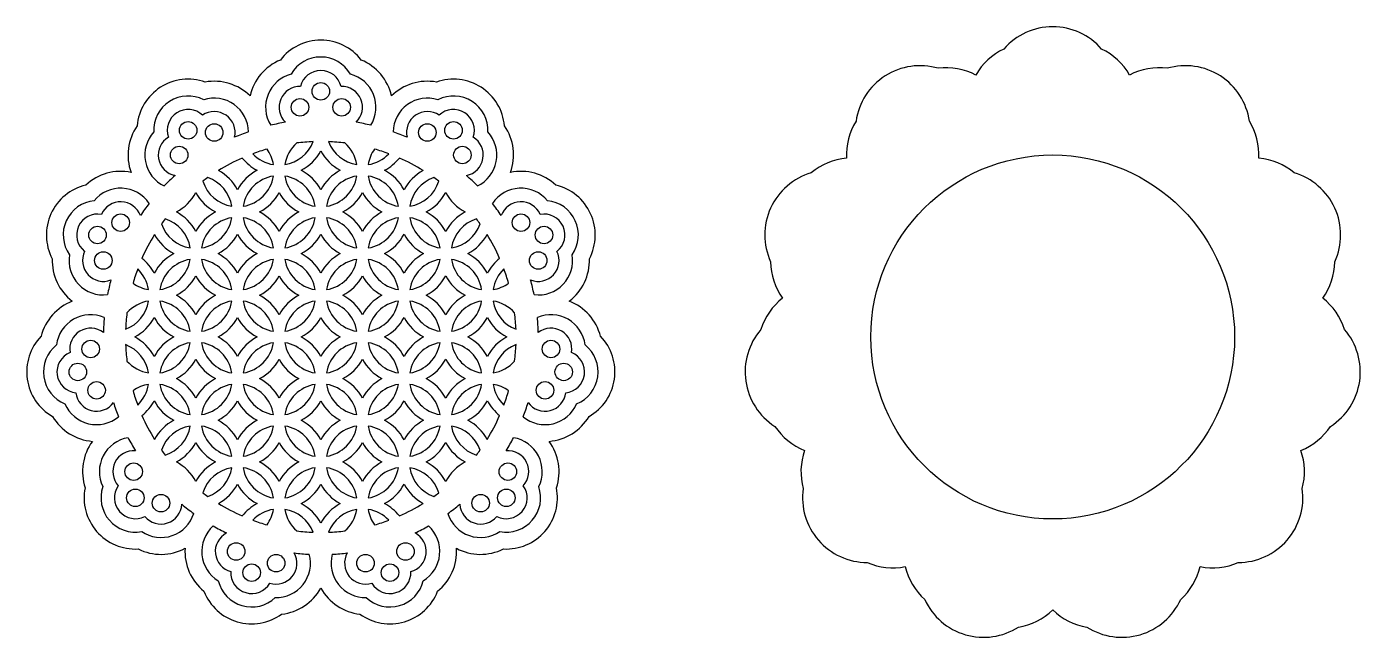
# Model space of a CAD drawing. Extents: x -982 to -411, y -383 to -136.
# Drawn here: x -762.7 to -564.7, y -382.6 to -292 of the extents above; entities that cross this region are included whole.
import ezdxf

# ---------------------------------------------------------------- set-up
doc = ezdxf.new("R2010")
doc.units = 0
doc.layers.get('0').update_dxf_attribs({"linetype": 'CONTINUOUS'})

msp = doc.modelspace()

# ---------------------------------------------------------------- linework, layer by layer
for centre, radius in [((-719.04292, -301.638055), 1.3), ((-722.134661, -304.000685), 1.3), ((-715.951178, -304.000685), 1.3), ((-738.741812, -307.422171), 1.3), ((-734.863539, -307.73822), 1.3), ((-703.2223, -307.73822), 1.3), ((-699.344028, -307.422171), 1.3), ((-740.065416, -311.081264), 1.3), ((-698.020423, -311.081264), 1.3), ((-610.386206, -338.074245), 27), ((-748.752965, -321.107229), 1.3), ((-689.332874, -321.107229), 1.3), ((-752.186445, -322.938105), 1.3), ((-685.899395, -322.938105), 1.3), ((-751.321677, -326.731924), 1.3), ((-686.764162, -326.731924), 1.3), ((-753.209661, -339.863146), 1.3), ((-684.876178, -339.863146), 1.3), ((-755.108243, -343.259656), 1.3), ((-682.977597, -343.259656), 1.3), ((-752.32966, -345.983691), 1.3), ((-685.756179, -345.983691), 1.3), ((-746.818659, -358.0511), 1.3), ((-691.26718, -358.0511), 1.3), ((-746.579555, -361.934876), 1.3), ((-742.769338, -362.724265), 1.3), ((-695.316501, -362.724265), 1.3), ((-691.506284, -361.934876), 1.3), ((-731.609056, -369.896543), 1.3), ((-706.476784, -369.896543), 1.3), ((-729.308181, -373.034515), 1.3), ((-725.676046, -371.638632), 1.3), ((-712.409793, -371.638632), 1.3), ((-708.777658, -373.034515), 1.3)]:
    msp.add_circle(centre, radius)
for centre, radius, start, end in [((-610.386206, -301.638055), 9.6, 40.921136, 139.078864), ((-719.04292, -301.638055), 7.6, 37.78129, 142.21871), ((-719.04292, -301.638055), 5.1, 30.188272, 149.811728), ((-613.477948, -304.000685), 9.6, 115.693411, 150.06905), ((-607.294464, -304.000685), 9.6, 29.93095, 64.306589), ((-722.134661, -304.000685), 7.6, 112.553565, 167.146938), ((-719.04292, -301.638055), 3.1, 13.740475, 166.259525), ((-715.951178, -304.000685), 7.6, 12.853062, 67.446435), ((-630.085098, -307.422171), 9.6, 73.648409, 171.806137), ((-626.206825, -307.73822), 9.6, 62.658223, 97.033862), ((-594.565587, -307.73822), 9.6, 82.966138, 117.341777), ((-590.687314, -307.422171), 9.6, 8.193863, 106.351591), ((-738.741812, -307.422171), 7.6, 70.508563, 174.945983), ((-734.863539, -307.73822), 7.6, 45.580335, 100.173708), ((-722.134661, -304.000685), 5.1, 104.960547, 211.474611), ((-722.134661, -304.000685), 3.1, 88.51275, 225.828241), ((-715.951178, -304.000685), 3.1, 314.171759, 91.48725), ((-715.951178, -304.000685), 5.1, 328.525389, 75.039453), ((-703.2223, -307.73822), 7.6, 79.826292, 134.419665), ((-699.344028, -307.422171), 7.6, 5.054017, 109.491437), ((-738.741812, -307.422171), 5.1, 62.915545, 182.539), ((-734.863539, -307.73822), 5.1, 1.252661, 107.766726), ((-703.2223, -307.73822), 5.1, 72.233274, 178.747339), ((-699.344028, -307.422171), 5.1, 357.461, 117.084455), ((-738.741812, -307.422171), 3.1, 46.467748, 198.986797), ((-734.863539, -307.73822), 3.1, 346.899032, 124.214523), ((-703.2223, -307.73822), 3.1, 55.785477, 193.100968), ((-699.344028, -307.422171), 3.1, 341.013203, 133.532252), ((-740.065416, -311.081264), 7.6, 145.280837, 199.87421), ((-719.04292, -338.074245), 32.280167, 99.363424, 103.327986), ((-719.04292, -338.074245), 32.280167, 76.672014, 80.636576), ((-698.020423, -311.081264), 7.6, 340.12579, 34.719163), ((-631.408702, -311.081264), 9.6, 148.420683, 182.796323), ((-589.363709, -311.081264), 9.6, 357.203677, 31.579317), ((-740.065416, -311.081264), 5.1, 137.68782, 244.201884), ((-740.065416, -311.081264), 3.1, 121.240023, 258.555513), ((-719.04292, -338.074245), 32.280167, 109.399287, 113.363849), ((-719.04292, -338.074245), 32.280167, 66.636151, 70.600713), ((-698.020423, -311.081264), 3.1, 281.444487, 58.759977), ((-698.020423, -311.081264), 5.1, 295.798116, 42.31218), ((-719.04292, -338.074245), 29, 105.972198, 110.36938), ((-731.406368, -313.347349), 5.4, 9.044199, 35.731966), ((-725.224644, -307.165625), 5.4, 279.044199, 339.047719), ((-719.04292, -313.347349), 5.4, 131.366541, 170.955801), ((-719.04292, -338.074245), 29, 92.250485, 97.068693), ((-725.224644, -307.165625), 7, 297.980975, 332.019025), ((-712.861196, -307.165625), 7, 207.980975, 242.019025), ((-712.861196, -307.165625), 5.4, 200.952281, 260.955801), ((-719.04292, -338.074245), 29, 82.931307, 87.749515), ((-719.04292, -313.347349), 5.4, 9.044199, 48.633459), ((-706.679472, -313.347349), 5.4, 144.268034, 170.955801), ((-719.04292, -338.074245), 29, 69.63062, 74.027802), ((-719.04292, -338.074245), 29, 113.709658, 121.616685), ((-725.224644, -307.165625), 7, 218.48711, 242.019025), ((-725.224644, -307.165625), 5.4, 223.572146, 260.955801), ((-712.861196, -307.165625), 5.4, 279.044199, 316.427854), ((-712.861196, -307.165625), 7, 297.980975, 321.51289), ((-719.04292, -338.074245), 29, 58.383315, 66.290342), ((-640.096251, -321.107229), 9.6, 95.385495, 129.761135), ((-580.676161, -321.107229), 9.6, 50.238865, 84.614505), ((-748.752965, -321.107229), 7.6, 78.307608, 132.900981), ((-719.04292, -338.074245), 32.280167, 132.090696, 136.055258), ((-719.04292, -338.074245), 29, 125.36228, 127.157904), ((-737.588092, -319.529073), 5.4, 9.044199, 70.960543), ((-737.588092, -319.529073), 7, 27.980975, 61.47879), ((-725.224644, -319.529073), 7, 117.980975, 152.019025), ((-731.406368, -313.347349), 5.4, 279.044199, 350.955801), ((-725.224644, -319.529073), 5.4, 99.044199, 170.955801), ((-719.04292, -313.347349), 5.4, 189.044199, 260.955801), ((-725.224644, -319.529073), 5.4, 9.044199, 80.955801), ((-725.224644, -319.529073), 7, 27.980975, 62.019025), ((-712.861196, -319.529073), 7, 117.980975, 152.019025), ((-719.04292, -313.347349), 5.4, 279.044199, 350.955801), ((-712.861196, -319.529073), 5.4, 99.044199, 170.955801), ((-706.679472, -313.347349), 5.4, 189.044199, 260.955801), ((-712.861196, -319.529073), 5.4, 9.044199, 80.955801), ((-712.861196, -319.529073), 7, 27.980975, 62.019025), ((-700.497748, -319.529073), 7, 118.52121, 152.019025), ((-700.497748, -319.529073), 5.4, 109.039457, 170.955801), ((-719.04292, -338.074245), 29, 52.842096, 54.63772), ((-719.04292, -338.074245), 32.280167, 43.944742, 47.909304), ((-689.332874, -321.107229), 7.6, 47.099019, 101.692392), ((-643.529731, -322.938105), 9.6, 106.375681, 204.533409), ((-577.242681, -322.938105), 9.6, 335.466591, 73.624319), ((-752.186445, -322.938105), 7.6, 103.235836, 207.673255), ((-748.752965, -321.107229), 5.1, 33.979934, 140.493999), ((-743.769816, -313.347349), 7, 297.980975, 332.019025), ((-731.406368, -313.347349), 7, 207.980975, 242.019025), ((-731.406368, -313.347349), 5.4, 197.398136, 260.955801), ((-731.406368, -313.347349), 7, 297.980975, 332.019025), ((-719.04292, -313.347349), 7, 207.980975, 242.019025), ((-719.04292, -313.347349), 7, 297.980975, 332.019025), ((-706.679472, -313.347349), 7, 207.980975, 242.019025), ((-706.679472, -313.347349), 5.4, 279.044199, 342.601864), ((-706.679472, -313.347349), 7, 297.980975, 332.019025), ((-694.316024, -313.347349), 7, 207.980975, 242.019025), ((-689.332874, -321.107229), 5.1, 39.506001, 146.020066), ((-685.899395, -322.938105), 7.6, 332.326745, 76.764164), ((-752.186445, -322.938105), 5.1, 95.642818, 215.266273), ((-748.752965, -321.107229), 3.1, 19.626305, 156.941796), ((-719.04292, -338.074245), 32.280167, 142.12656, 146.091122), ((-719.04292, -338.074245), 32.280167, 33.908878, 37.87344), ((-689.332874, -321.107229), 3.1, 23.058204, 160.373695), ((-685.899395, -322.938105), 5.1, 324.733727, 84.357182), ((-752.186445, -322.938105), 3.1, 79.195021, 231.71407), ((-719.04292, -338.074245), 29, 142.842096, 144.63772), ((-743.769816, -325.710797), 5.4, 9.044199, 72.601864), ((-743.769816, -325.710797), 7, 27.980975, 62.019025), ((-731.406368, -325.710797), 7, 117.980975, 152.019025), ((-731.406368, -325.710797), 5.4, 99.044199, 170.955801), ((-737.588092, -319.529073), 5.4, 279.044199, 350.955801), ((-731.406368, -325.710797), 5.4, 9.044199, 80.955801), ((-725.224644, -319.529073), 5.4, 189.044199, 260.955801), ((-731.406368, -325.710797), 7, 27.980975, 62.019025), ((-719.04292, -325.710797), 7, 117.980975, 152.019025), ((-719.04292, -325.710797), 5.4, 99.044199, 170.955801), ((-725.224644, -319.529073), 5.4, 279.044199, 350.955801), ((-719.04292, -325.710797), 5.4, 9.044199, 80.955801), ((-712.861196, -319.529073), 5.4, 189.044199, 260.955801), ((-719.04292, -325.710797), 7, 27.980975, 62.019025), ((-706.679472, -325.710797), 7, 117.980975, 152.019025), ((-706.679472, -325.710797), 5.4, 99.044199, 170.955801), ((-712.861196, -319.529073), 5.4, 279.044199, 350.955801), ((-700.497748, -319.529073), 5.4, 189.044199, 260.955801), ((-706.679472, -325.710797), 5.4, 9.044199, 80.955801), ((-706.679472, -325.710797), 7, 27.980975, 62.019025), ((-694.316024, -325.710797), 7, 117.980975, 152.019025), ((-694.316024, -325.710797), 5.4, 107.398136, 170.955801), ((-719.04292, -338.074245), 29, 35.36228, 37.157904), ((-685.899395, -322.938105), 3.1, 308.28593, 100.804979), ((-737.588092, -319.529073), 5.4, 199.039457, 260.955801), ((-700.497748, -319.529073), 5.4, 279.044199, 340.960543), ((-719.04292, -338.074245), 29, 148.383315, 156.290342), ((-737.588092, -319.529073), 7, 208.52121, 242.019025), ((-737.588092, -319.529073), 7, 297.980975, 332.019025), ((-725.224644, -319.529073), 7, 207.980975, 242.019025), ((-725.224644, -319.529073), 7, 297.980975, 332.019025), ((-712.861196, -319.529073), 7, 207.980975, 242.019025), ((-712.861196, -319.529073), 7, 297.980975, 332.019025), ((-700.497748, -319.529073), 7, 207.980975, 242.019025), ((-700.497748, -319.529073), 7, 297.980975, 331.47879), ((-719.04292, -338.074245), 29, 23.709658, 31.616685), ((-751.321677, -326.731924), 7.6, 178.00811, 232.601483), ((-751.321677, -326.731924), 5.1, 170.415092, 276.929157), ((-751.321677, -326.731924), 3.1, 153.967295, 291.282786), ((-749.95154, -331.892521), 7, 27.980975, 51.51289), ((-737.588092, -331.892521), 7, 117.980975, 152.019025), ((-737.588092, -331.892521), 5.4, 99.044199, 170.955801), ((-743.769816, -325.710797), 5.4, 279.044199, 350.955801), ((-737.588092, -331.892521), 5.4, 9.044199, 80.955801), ((-731.406368, -325.710797), 5.4, 189.044199, 260.955801), ((-737.588092, -331.892521), 7, 27.980975, 62.019025), ((-725.224644, -331.892521), 7, 117.980975, 152.019025), ((-725.224644, -331.892521), 5.4, 99.044199, 170.955801), ((-731.406368, -325.710797), 5.4, 279.044199, 350.955801), ((-725.224644, -331.892521), 5.4, 9.044199, 80.955801), ((-719.04292, -325.710797), 5.4, 189.044199, 260.955801), ((-725.224644, -331.892521), 7, 27.980975, 62.019025), ((-712.861196, -331.892521), 7, 117.980975, 152.019025), ((-712.861196, -331.892521), 5.4, 99.044199, 170.955801), ((-719.04292, -325.710797), 5.4, 279.044199, 350.955801), ((-712.861196, -331.892521), 5.4, 9.044199, 80.955801), ((-706.679472, -325.710797), 5.4, 189.044199, 260.955801), ((-712.861196, -331.892521), 7, 27.980975, 62.019025), ((-700.497748, -331.892521), 7, 117.980975, 152.019025), ((-700.497748, -331.892521), 5.4, 99.044199, 170.955801), ((-706.679472, -325.710797), 5.4, 279.044199, 350.955801), ((-694.316024, -325.710797), 5.4, 189.044199, 260.955801), ((-700.497748, -331.892521), 5.4, 9.044199, 80.955801), ((-700.497748, -331.892521), 7, 27.980975, 62.019025), ((-688.1343, -331.892521), 7, 128.48711, 152.019025), ((-686.764162, -326.731924), 3.1, 248.717214, 26.032705), ((-686.764162, -326.731924), 5.1, 263.070843, 9.584908), ((-686.764162, -326.731924), 7.6, 307.398517, 1.99189), ((-719.04292, -338.074245), 29, 159.63062, 164.027802), ((-749.95154, -331.892521), 5.4, 9.044199, 46.427854), ((-688.1343, -331.892521), 5.4, 133.572146, 170.955801), ((-719.04292, -338.074245), 29, 15.972198, 20.36938), ((-642.664963, -326.731924), 9.6, 181.147956, 215.523595), ((-578.107449, -326.731924), 9.6, 324.476405, 358.852044), ((-719.04292, -338.074245), 32.280167, 164.817969, 168.782531), ((-743.769816, -325.710797), 5.4, 234.268034, 260.955801), ((-743.769816, -325.710797), 7, 297.980975, 332.019025), ((-731.406368, -325.710797), 7, 207.980975, 242.019025), ((-731.406368, -325.710797), 7, 297.980975, 332.019025), ((-719.04292, -325.710797), 7, 207.980975, 242.019025), ((-719.04292, -325.710797), 7, 297.980975, 332.019025), ((-706.679472, -325.710797), 7, 207.980975, 242.019025), ((-706.679472, -325.710797), 7, 297.980975, 332.019025), ((-694.316024, -325.710797), 7, 207.980975, 242.019025), ((-694.316024, -325.710797), 5.4, 279.044199, 305.731966), ((-719.04292, -338.074245), 32.280167, 11.217469, 15.182031), ((-743.769816, -338.074245), 7, 27.980975, 62.019025), ((-731.406368, -338.074245), 7, 117.980975, 152.019025), ((-731.406368, -338.074245), 7, 27.980975, 62.019025), ((-719.04292, -338.074245), 7, 117.980975, 152.019025), ((-719.04292, -338.074245), 7, 27.980975, 62.019025), ((-706.679472, -338.074245), 7, 117.980975, 152.019025), ((-706.679472, -338.074245), 7, 27.980975, 62.019025), ((-694.316024, -338.074245), 7, 117.980975, 152.019025), ((-644.552948, -339.863146), 9.6, 128.112768, 162.488408), ((-576.219464, -339.863146), 9.6, 17.511592, 51.887232), ((-753.209661, -339.863146), 7.6, 111.034881, 165.628253), ((-749.95154, -331.892521), 5.4, 290.952281, 350.955801), ((-719.04292, -338.074245), 29, 172.931307, 177.749515), ((-743.769816, -338.074245), 5.4, 99.044199, 138.633459), ((-743.769816, -338.074245), 5.4, 9.044199, 80.955801), ((-737.588092, -331.892521), 5.4, 189.044199, 260.955801), ((-737.588092, -331.892521), 5.4, 279.044199, 350.955801), ((-731.406368, -338.074245), 5.4, 99.044199, 170.955801), ((-725.224644, -331.892521), 5.4, 189.044199, 260.955801), ((-731.406368, -338.074245), 5.4, 9.044199, 80.955801), ((-725.224644, -331.892521), 5.4, 279.044199, 350.955801), ((-719.04292, -338.074245), 5.4, 99.044199, 170.955801), ((-712.861196, -331.892521), 5.4, 189.044199, 260.955801), ((-719.04292, -338.074245), 5.4, 9.044199, 80.955801), ((-706.679472, -338.074245), 5.4, 99.044199, 170.955801), ((-712.861196, -331.892521), 5.4, 279.044199, 350.955801), ((-700.497748, -331.892521), 5.4, 189.044199, 260.955801), ((-706.679472, -338.074245), 5.4, 9.044199, 80.955801), ((-694.316024, -338.074245), 5.4, 99.044199, 170.955801), ((-700.497748, -331.892521), 5.4, 279.044199, 350.955801), ((-694.316024, -338.074245), 5.4, 41.366541, 80.955801), ((-688.1343, -331.892521), 5.4, 189.044199, 249.047719), ((-719.04292, -338.074245), 29, 2.250485, 7.068693), ((-684.876178, -339.863146), 7.6, 14.371747, 68.965119), ((-753.209661, -339.863146), 5.1, 66.707207, 173.221271), ((-719.04292, -338.074245), 32.280167, 174.853833, 178.818395), ((-749.95154, -331.892521), 7, 297.980975, 332.019025), ((-737.588092, -331.892521), 7, 207.980975, 242.019025), ((-737.588092, -331.892521), 7, 297.980975, 332.019025), ((-725.224644, -331.892521), 7, 207.980975, 242.019025), ((-725.224644, -331.892521), 7, 297.980975, 332.019025), ((-712.861196, -331.892521), 7, 207.980975, 242.019025), ((-712.861196, -331.892521), 7, 297.980975, 332.019025), ((-700.497748, -331.892521), 7, 207.980975, 242.019025), ((-700.497748, -331.892521), 7, 297.980975, 332.019025), ((-688.1343, -331.892521), 7, 207.980975, 242.019025), ((-684.876178, -339.863146), 5.1, 6.778729, 113.292793), ((-719.04292, -338.074245), 32.280167, 1.181605, 5.146167), ((-755.108243, -343.259656), 7.6, 135.963108, 240.400528), ((-753.209661, -339.863146), 3.1, 52.353578, 189.669068), ((-749.95154, -344.255969), 7, 27.980975, 62.019025), ((-737.588092, -344.255969), 7, 117.980975, 152.019025), ((-737.588092, -344.255969), 7, 27.980975, 62.019025), ((-725.224644, -344.255969), 7, 117.980975, 152.019025), ((-725.224644, -344.255969), 7, 27.980975, 62.019025), ((-712.861196, -344.255969), 7, 117.980975, 152.019025), ((-712.861196, -344.255969), 7, 27.980975, 62.019025), ((-700.497748, -344.255969), 7, 117.980975, 152.019025), ((-700.497748, -344.255969), 7, 27.980975, 62.019025), ((-688.1343, -344.255969), 7, 117.980975, 152.019025), ((-684.876178, -339.863146), 3.1, 350.330932, 127.646422), ((-682.977597, -343.259656), 7.6, 299.599472, 44.036892), ((-646.451529, -343.259656), 9.6, 139.102954, 237.260682), ((-574.320883, -343.259656), 9.6, 302.739318, 40.897046), ((-755.108243, -343.259656), 5.1, 128.370091, 247.993546), ((-755.108243, -343.259656), 3.1, 111.922293, 264.441343), ((-749.95154, -344.255969), 5.4, 9.044199, 69.047719), ((-719.04292, -338.074245), 29, 182.250485, 187.068693), ((-743.769816, -338.074245), 5.4, 279.044199, 350.955801), ((-737.588092, -344.255969), 5.4, 99.044199, 170.955801), ((-731.406368, -338.074245), 5.4, 189.044199, 260.955801), ((-737.588092, -344.255969), 5.4, 9.044199, 80.955801), ((-731.406368, -338.074245), 5.4, 279.044199, 350.955801), ((-725.224644, -344.255969), 5.4, 99.044199, 170.955801), ((-719.04292, -338.074245), 5.4, 189.044199, 260.955801), ((-725.224644, -344.255969), 5.4, 9.044199, 80.955801), ((-719.04292, -338.074245), 5.4, 279.044199, 350.955801), ((-712.861196, -344.255969), 5.4, 99.044199, 170.955801), ((-706.679472, -338.074245), 5.4, 189.044199, 260.955801), ((-712.861196, -344.255969), 5.4, 9.044199, 80.955801), ((-706.679472, -338.074245), 5.4, 279.044199, 350.955801), ((-700.497748, -344.255969), 5.4, 99.044199, 170.955801), ((-694.316024, -338.074245), 5.4, 189.044199, 260.955801), ((-700.497748, -344.255969), 5.4, 9.044199, 80.955801), ((-688.1343, -344.255969), 5.4, 110.952281, 170.955801), ((-719.04292, -338.074245), 29, 352.931307, 357.749515), ((-682.977597, -343.259656), 3.1, 275.558657, 68.077707), ((-682.977597, -343.259656), 5.1, 292.006454, 51.629909), ((-743.769816, -338.074245), 5.4, 221.366541, 260.955801), ((-743.769816, -338.074245), 7, 297.980975, 332.019025), ((-731.406368, -338.074245), 7, 207.980975, 242.019025), ((-731.406368, -338.074245), 7, 297.980975, 332.019025), ((-719.04292, -338.074245), 7, 207.980975, 242.019025), ((-719.04292, -338.074245), 7, 297.980975, 332.019025), ((-706.679472, -338.074245), 7, 207.980975, 242.019025), ((-706.679472, -338.074245), 7, 297.980975, 332.019025), ((-694.316024, -338.074245), 7, 207.980975, 242.019025), ((-694.316024, -338.074245), 5.4, 279.044199, 318.633459), ((-743.769816, -350.437693), 7, 27.980975, 62.019025), ((-731.406368, -350.437693), 7, 117.980975, 152.019025), ((-731.406368, -350.437693), 7, 27.980975, 62.019025), ((-719.04292, -350.437693), 7, 117.980975, 152.019025), ((-719.04292, -350.437693), 7, 27.980975, 62.019025), ((-706.679472, -350.437693), 7, 117.980975, 152.019025), ((-706.679472, -350.437693), 7, 27.980975, 62.019025), ((-694.316024, -350.437693), 7, 117.980975, 152.019025), ((-752.32966, -345.983691), 3.1, 186.694568, 324.010059), ((-743.769816, -350.437693), 5.4, 99.044199, 125.731966), ((-719.04292, -338.074245), 29, 195.972198, 200.36938), ((-749.95154, -344.255969), 5.4, 313.572146, 350.955801), ((-743.769816, -350.437693), 5.4, 9.044199, 80.955801), ((-737.588092, -344.255969), 5.4, 189.044199, 260.955801), ((-737.588092, -344.255969), 5.4, 279.044199, 350.955801), ((-731.406368, -350.437693), 5.4, 99.044199, 170.955801), ((-731.406368, -350.437693), 5.4, 9.044199, 80.955801), ((-725.224644, -344.255969), 5.4, 189.044199, 260.955801), ((-719.04292, -350.437693), 5.4, 99.044199, 170.955801), ((-725.224644, -344.255969), 5.4, 279.044199, 350.955801), ((-719.04292, -350.437693), 5.4, 9.044199, 80.955801), ((-712.861196, -344.255969), 5.4, 189.044199, 260.955801), ((-706.679472, -350.437693), 5.4, 99.044199, 170.955801), ((-712.861196, -344.255969), 5.4, 279.044199, 350.955801), ((-700.497748, -344.255969), 5.4, 189.044199, 260.955801), ((-706.679472, -350.437693), 5.4, 9.044199, 80.955801), ((-694.316024, -350.437693), 5.4, 99.044199, 170.955801), ((-700.497748, -344.255969), 5.4, 279.044199, 350.955801), ((-688.1343, -344.255969), 5.4, 189.044199, 226.427854), ((-694.316024, -350.437693), 5.4, 54.268034, 80.955801), ((-719.04292, -338.074245), 29, 339.63062, 344.027802), ((-685.756179, -345.983691), 3.1, 215.989941, 353.305432), ((-752.32966, -345.983691), 5.1, 203.142365, 309.656429), ((-719.04292, -338.074245), 32.280167, 197.545242, 201.509804), ((-749.95154, -344.255969), 7, 308.48711, 332.019025), ((-737.588092, -344.255969), 7, 207.980975, 242.019025), ((-737.588092, -344.255969), 7, 297.980975, 332.019025), ((-725.224644, -344.255969), 7, 207.980975, 242.019025), ((-725.224644, -344.255969), 7, 297.980975, 332.019025), ((-712.861196, -344.255969), 7, 207.980975, 242.019025), ((-712.861196, -344.255969), 7, 297.980975, 332.019025), ((-700.497748, -344.255969), 7, 207.980975, 242.019025), ((-700.497748, -344.255969), 7, 297.980975, 332.019025), ((-688.1343, -344.255969), 7, 207.980975, 231.51289), ((-719.04292, -338.074245), 32.280167, 338.490196, 342.454758), ((-685.756179, -345.983691), 5.1, 230.343571, 336.857635), ((-752.32966, -345.983691), 7.6, 210.735383, 265.328756), ((-719.04292, -338.074245), 29, 203.709658, 211.616685), ((-719.04292, -338.074245), 29, 328.383315, 336.290342), ((-685.756179, -345.983691), 7.6, 274.671244, 329.264617), ((-737.588092, -356.619417), 7, 117.980975, 151.47879), ((-737.588092, -356.619417), 5.4, 99.044199, 160.960543), ((-743.769816, -350.437693), 5.4, 287.398136, 350.955801), ((-731.406368, -350.437693), 5.4, 189.044199, 260.955801), ((-737.588092, -356.619417), 5.4, 9.044199, 80.955801), ((-737.588092, -356.619417), 7, 27.980975, 62.019025), ((-725.224644, -356.619417), 7, 117.980975, 152.019025), ((-731.406368, -350.437693), 5.4, 279.044199, 350.955801), ((-725.224644, -356.619417), 5.4, 99.044199, 170.955801), ((-719.04292, -350.437693), 5.4, 189.044199, 260.955801), ((-725.224644, -356.619417), 5.4, 9.044199, 80.955801), ((-725.224644, -356.619417), 7, 27.980975, 62.019025), ((-712.861196, -356.619417), 7, 117.980975, 152.019025), ((-719.04292, -350.437693), 5.4, 279.044199, 350.955801), ((-712.861196, -356.619417), 5.4, 99.044199, 170.955801), ((-706.679472, -350.437693), 5.4, 189.044199, 260.955801), ((-712.861196, -356.619417), 5.4, 9.044199, 80.955801), ((-712.861196, -356.619417), 7, 27.980975, 62.019025), ((-700.497748, -356.619417), 7, 117.980975, 152.019025), ((-700.497748, -356.619417), 5.4, 99.044199, 170.955801), ((-706.679472, -350.437693), 5.4, 279.044199, 350.955801), ((-694.316024, -350.437693), 5.4, 189.044199, 252.601864), ((-700.497748, -356.619417), 5.4, 19.039457, 80.955801), ((-700.497748, -356.619417), 7, 28.52121, 62.019025), ((-643.672946, -345.983691), 9.6, 213.875229, 248.250868), ((-577.099466, -345.983691), 9.6, 291.749132, 326.124771), ((-746.818659, -358.0511), 7.6, 143.762153, 198.355526), ((-746.818659, -358.0511), 5.1, 99.43448, 205.948544), ((-719.04292, -338.074245), 32.280167, 207.581105, 211.545667), ((-743.769816, -350.437693), 7, 297.980975, 332.019025), ((-731.406368, -350.437693), 7, 207.980975, 242.019025), ((-731.406368, -350.437693), 7, 297.980975, 332.019025), ((-719.04292, -350.437693), 7, 207.980975, 242.019025), ((-719.04292, -350.437693), 7, 297.980975, 332.019025), ((-706.679472, -350.437693), 7, 207.980975, 242.019025), ((-706.679472, -350.437693), 7, 297.980975, 332.019025), ((-694.316024, -350.437693), 7, 207.980975, 242.019025), ((-719.04292, -338.074245), 32.280167, 328.454333, 332.418895), ((-691.26718, -358.0511), 5.1, 334.051456, 80.56552), ((-691.26718, -358.0511), 7.6, 341.644474, 36.237847), ((-746.818659, -358.0511), 3.1, 85.08085, 222.396341), ((-719.04292, -338.074245), 29, 215.36228, 217.157904), ((-719.04292, -338.074245), 29, 322.842096, 324.63772), ((-691.26718, -358.0511), 3.1, 317.603659, 94.91915), ((-638.161945, -358.0511), 9.6, 160.840041, 195.21568), ((-582.610467, -358.0511), 9.6, 344.78432, 19.159959), ((-743.769816, -362.801141), 7, 27.980975, 62.019025), ((-731.406368, -362.801141), 7, 117.980975, 152.019025), ((-731.406368, -362.801141), 5.4, 99.044199, 162.601864), ((-737.588092, -356.619417), 5.4, 289.039457, 350.955801), ((-731.406368, -362.801141), 5.4, 9.044199, 80.955801), ((-725.224644, -356.619417), 5.4, 189.044199, 260.955801), ((-731.406368, -362.801141), 7, 27.980975, 62.019025), ((-719.04292, -362.801141), 7, 117.980975, 152.019025), ((-719.04292, -362.801141), 5.4, 99.044199, 170.955801), ((-725.224644, -356.619417), 5.4, 279.044199, 350.955801), ((-719.04292, -362.801141), 5.4, 9.044199, 80.955801), ((-712.861196, -356.619417), 5.4, 189.044199, 260.955801), ((-719.04292, -362.801141), 7, 27.980975, 62.019025), ((-706.679472, -362.801141), 7, 117.980975, 152.019025), ((-706.679472, -362.801141), 5.4, 99.044199, 170.955801), ((-712.861196, -356.619417), 5.4, 279.044199, 350.955801), ((-706.679472, -362.801141), 5.4, 17.398136, 80.955801), ((-700.497748, -356.619417), 5.4, 189.044199, 250.960543), ((-706.679472, -362.801141), 7, 27.980975, 62.019025), ((-694.316024, -362.801141), 7, 117.980975, 152.019025), ((-746.579555, -361.934876), 5.1, 161.097363, 280.720819), ((-746.579555, -361.934876), 3.1, 144.649566, 297.168616), ((-737.588092, -356.619417), 7, 298.52121, 332.019025), ((-725.224644, -356.619417), 7, 207.980975, 242.019025), ((-725.224644, -356.619417), 7, 297.980975, 332.019025), ((-712.861196, -356.619417), 7, 207.980975, 242.019025), ((-712.861196, -356.619417), 7, 297.980975, 332.019025), ((-700.497748, -356.619417), 7, 207.980975, 241.47879), ((-691.506284, -361.934876), 3.1, 242.831384, 35.350434), ((-691.506284, -361.934876), 5.1, 259.279181, 18.902637), ((-746.579555, -361.934876), 7.6, 168.690381, 273.127801), ((-719.04292, -338.074245), 29, 232.842096, 234.63772), ((-719.04292, -338.074245), 29, 305.36228, 307.157904), ((-691.506284, -361.934876), 7.6, 266.872199, 11.309619), ((-637.922842, -361.934876), 9.6, 171.830227, 269.987955), ((-582.84957, -361.934876), 9.6, 270.012045, 8.169773), ((-742.769338, -362.724265), 5.1, 235.869638, 342.383702), ((-742.769338, -362.724265), 3.1, 219.421841, 356.737331), ((-719.04292, -338.074245), 32.280167, 230.272514, 234.237076), ((-719.04292, -338.074245), 29, 238.383315, 246.290342), ((-725.224644, -368.982865), 7, 117.980975, 141.51289), ((-725.224644, -368.982865), 5.4, 99.044199, 136.427854), ((-731.406368, -362.801141), 5.4, 324.268034, 350.955801), ((-719.04292, -362.801141), 5.4, 189.044199, 228.633459), ((-725.224644, -368.982865), 5.4, 20.952281, 80.955801), ((-725.224644, -368.982865), 7, 27.980975, 62.019025), ((-712.861196, -368.982865), 7, 117.980975, 152.019025), ((-712.861196, -368.982865), 5.4, 99.044199, 159.047719), ((-719.04292, -362.801141), 5.4, 311.366541, 350.955801), ((-706.679472, -362.801141), 5.4, 189.044199, 215.731966), ((-712.861196, -368.982865), 5.4, 43.572146, 80.955801), ((-712.861196, -368.982865), 7, 38.48711, 62.019025), ((-719.04292, -338.074245), 29, 293.709658, 301.616685), ((-695.316501, -362.724265), 5.1, 197.616298, 304.130362), ((-719.04292, -338.074245), 32.280167, 305.762924, 309.727486), ((-695.316501, -362.724265), 3.1, 183.262669, 320.578159), ((-731.609056, -369.896543), 5.1, 132.161752, 238.675817), ((-719.04292, -338.074245), 32.280167, 240.308378, 244.27294), ((-719.04292, -338.074245), 29, 249.63062, 254.027802), ((-719.04292, -338.074245), 29, 285.972198, 290.36938), ((-719.04292, -338.074245), 32.280167, 295.72706, 299.691622), ((-706.476784, -369.896543), 5.1, 301.324183, 47.838248), ((-731.609056, -369.896543), 3.1, 117.808123, 255.123614), ((-719.04292, -338.074245), 29, 262.931307, 267.749515), ((-719.04292, -338.074245), 29, 272.250485, 277.068693), ((-706.476784, -369.896543), 3.1, 284.876386, 62.191877), ((-742.769338, -362.724265), 7.6, 243.462656, 298.056028), ((-731.609056, -369.896543), 7.6, 176.489426, 231.082799), ((-725.676046, -371.638632), 3.1, 252.149113, 29.464604), ((-719.04292, -338.074245), 32.280167, 262.999787, 266.964349), ((-719.04292, -338.074245), 32.280167, 273.035651, 277.000213), ((-712.409793, -371.638632), 3.1, 150.535396, 287.850887), ((-706.476784, -369.896543), 7.6, 308.917201, 3.510574), ((-695.316501, -362.724265), 7.6, 241.943972, 296.537344), ((-725.676046, -371.638632), 5.1, 268.596911, 15.110975), ((-712.409793, -371.638632), 5.1, 164.889025, 271.403089), ((-634.112625, -362.724265), 9.6, 246.602501, 280.978141), ((-622.952342, -369.896543), 9.6, 193.567314, 227.942953), ((-597.82007, -369.896543), 9.6, 312.057047, 346.432686), ((-586.659787, -362.724265), 9.6, 259.021859, 293.397499), ((-729.308181, -373.034515), 3.1, 177.376839, 329.895888), ((-708.777658, -373.034515), 3.1, 210.104112, 2.623161), ((-729.308181, -373.034515), 7.6, 201.417654, 305.855073), ((-729.308181, -373.034515), 5.1, 193.824636, 313.448091), ((-725.676046, -371.638632), 7.6, 276.189928, 330.783301), ((-712.409793, -371.638632), 7.6, 209.216699, 263.810072), ((-708.777658, -373.034515), 7.6, 234.144927, 338.582346), ((-708.777658, -373.034515), 5.1, 226.551909, 346.175364), ((-620.651467, -373.034515), 9.6, 204.5575, 302.715228), ((-600.120945, -373.034515), 9.6, 237.284772, 335.4425), ((-617.019333, -371.638632), 9.6, 279.329774, 313.705414), ((-603.753079, -371.638632), 9.6, 226.294586, 260.670226)]:
    msp.add_arc(centre, radius, start, end)

doc.saveas('drawing.dxf')
